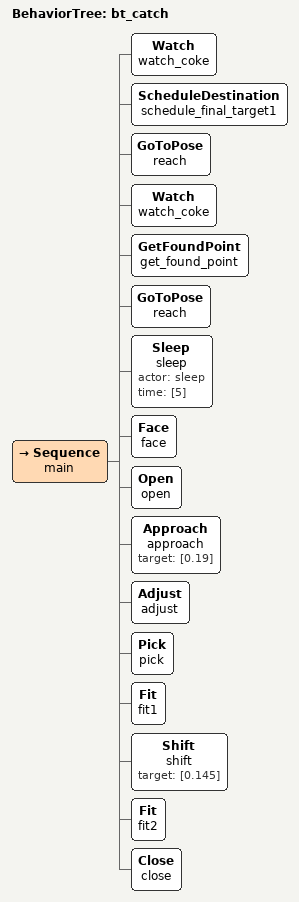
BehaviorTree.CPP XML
<root>
    <BehaviorTree ID="bt_catch">
    <Sequence name="main">
        <Watch name="watch_coke"/>
        <ScheduleDestination name="schedule_final_target1"/>
        <GoToPose name="reach"/>
        <Watch name="watch_coke"/>
        <GetFoundPoint name="get_found_point"/>
        <GoToPose name="reach"/>
        <Sleep name="sleep" actor="sleep" time="[5]" />
        <Face name="face"/>
        <Open name="open"/>
        <Approach name="approach" target="[0.19]"/>
        <Adjust name="adjust"/>
        <Pick name="pick"/>
        <Fit name="fit1"/>
        <Shift name="shift" target="[0.145]"/>
        <Fit name="fit2"/>
        <Close name="close"/>
    </Sequence>
    </BehaviorTree>
</root>
